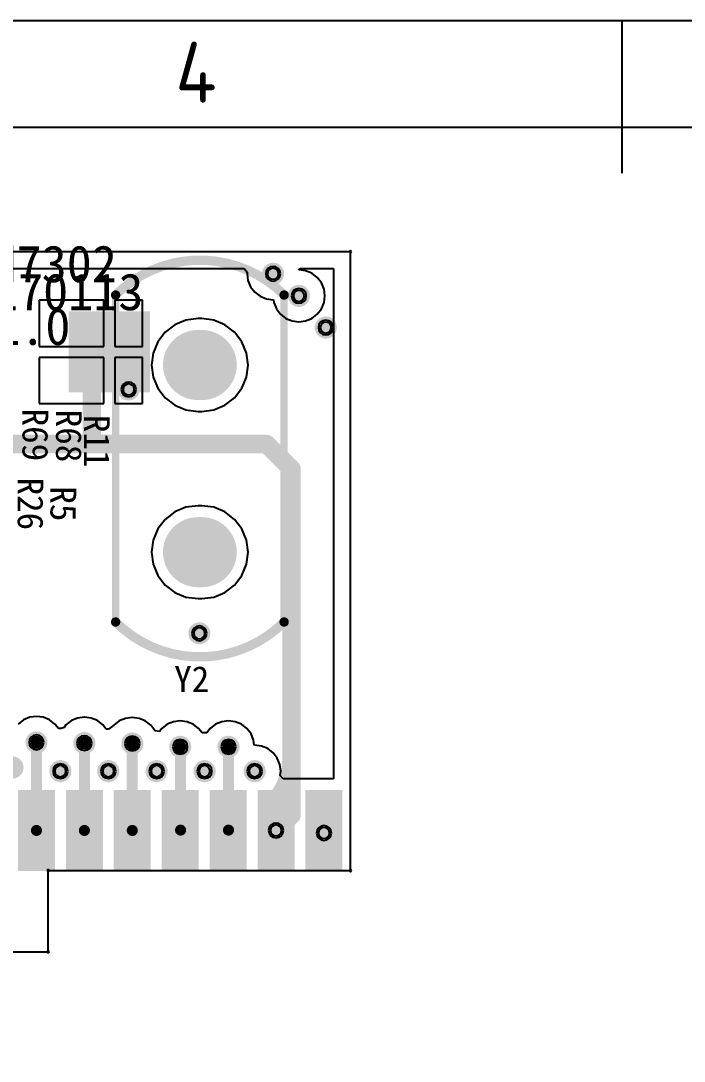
# Model space of a CAD drawing. Header units: inches. Extents: x 32166 to 66782, y 2386 to 7162.
# Drawn here: x 33224.6 to 33494.6, y 3805 to 4228.6 of the extents above; entities that cross this region are included whole.
import ezdxf
from ezdxf.enums import TextEntityAlignment as Align

# ---------------------------------------------------------------- set-up
doc = ezdxf.new("R2010")
doc.units = ezdxf.units.IN
doc.header["$LTSCALE"] = 0.64311
doc.header["$MEASUREMENT"] = 0
doc.layers.get('0').update_dxf_attribs({"linetype": 'CONTINUOUS'})
for name, color, linetype in [('KEEPOUTLAYER', 6, 'CONTINUOUS'), ('MULTILAYER', 9, 'CONTINUOUS'), ('TOPLAYER', 1, 'CONTINUOUS'), ('TOPOVERLAY', 2, 'CONTINUOUS'), ('TOPPASTE', 8, 'CONTINUOUS'), ('TOPSOLDER', 216, 'CONTINUOUS')]:
    doc.layers.add(name, color=color, linetype=linetype)
doc.styles.add('ISO Proportional', font='isocp')
doc.styles.get("Standard").update_dxf_attribs({"font": 'txt', "width": 0.8})

msp = doc.modelspace()

# ---------------------------------------------------------------- linework, layer by layer
for p, q in [((33469.16, 4228.61), (33469.16, 4166.56)), ((34728.68, 4185.17), (32209.64, 4185.17))]:
    msp.add_line(p, q)
msp.add_lwpolyline([(32166.21, 2385.86), (34772.11, 2385.86), (34772.11, 4228.61), (32166.21, 4228.61)], close=True)
at = {"layer": 'KEEPOUTLAYER'}
for p, q in [((32955.25, 4134.62), (33358.75, 4134.62)), ((33358.75, 3882.62), (33358.75, 4134.62)), ((33235.75, 3882.62), (33358.75, 3882.62)), ((33235.75, 3849.62), (33235.75, 3882.62)), ((33160.75, 3849.62), (33235.75, 3849.62))]:
    msp.add_line(p, q, dxfattribs=at)
for centre, start, end in [((33358.75, 4134.62), 0, 180), ((33358.75, 4134.62), 0, 180), ((33358.75, 4134.62), 180, 0), ((33358.75, 4134.62), 180, 0), ((33235.75, 3882.62), 0, 180), ((33235.75, 3882.62), 0, 180), ((33235.75, 3882.62), 180, 0), ((33235.75, 3882.62), 180, 0), ((33358.75, 3882.62), 0, 180), ((33358.75, 3882.62), 0, 180), ((33358.75, 3882.62), 180, 0), ((33358.75, 3882.62), 180, 0), ((33235.75, 3849.62), 0, 180), ((33235.75, 3849.62), 0, 180), ((33235.75, 3849.62), 180, 0), ((33235.75, 3849.62), 180, 0)]:
    msp.add_arc(centre, 0.375, start, end, dxfattribs=at)
at = {"layer": 'MULTILAYER', "const_width": 25.5}
for points in [[(33298.2, 4088.47), (33296.7, 4088.47)], [(33298.2, 4012.27), (33296.7, 4012.27)]]:
    msp.add_lwpolyline(points, dxfattribs=at)
at = {"layer": 'MULTILAYER', "const_width": 12.75}
for points in [[(33296.7, 4082.09, 1), (33296.7, 4094.84, 1)], [(33298.2, 4082.09, 1), (33298.2, 4094.84, 1)], [(33296.7, 4005.89, 1), (33296.7, 4018.64, 1)], [(33298.2, 4005.89, 1), (33298.2, 4018.64, 1)]]:
    msp.add_lwpolyline(points, format="xyb", close=True, dxfattribs=at)
at = {"layer": 'MULTILAYER'}
for centre, start, end in [((33327.25, 4125.62), 0, 180), ((33327.25, 4125.62), 180, 0), ((33337.75, 4116.62), 0, 180), ((33337.75, 4116.62), 180, 0), ((33348.7, 4103.73), 0, 180), ((33348.7, 4103.73), 180, 0), ((33268.45, 4078.52), 0, 180), ((33268.45, 4078.52), 180, 0), ((33297.25, 3979.23), 0, 180), ((33297.25, 3979.23), 180, 0), ((33230.95, 3934.83), 0, 180), ((33250.45, 3934.53), 0, 180), ((33269.95, 3934.38), 0, 180), ((33289.45, 3933.02), 0, 180), ((33309.1, 3933.02), 0, 180), ((33230.95, 3934.83), 180, 0), ((33250.45, 3934.53), 180, 0), ((33269.95, 3934.38), 180, 0), ((33289.45, 3933.02), 180, 0), ((33309.1, 3933.02), 180, 0), ((33240.7, 3923.12), 0, 180), ((33240.7, 3923.12), 180, 0), ((33260.2, 3923.12), 0, 180), ((33260.2, 3923.12), 180, 0), ((33279.85, 3923.12), 0, 180), ((33279.85, 3923.12), 180, 0), ((33299.35, 3923.12), 0, 180), ((33299.35, 3923.12), 180, 0), ((33319.75, 3923.12), 0, 180), ((33319.75, 3923.12), 180, 0), ((33328.45, 3898.98), 0, 180), ((33328.45, 3898.98), 180, 0), ((33347.95, 3897.93), 0, 180), ((33347.95, 3897.93), 180, 0)]:
    msp.add_arc(centre, 2.25, start, end, dxfattribs=at)
at = {"layer": 'TOPLAYER'}
for p, q in [((33184.51, 4127.74), (33315.49, 4127.74)), ((33315.49, 4127.74), (33316.75, 4126.31)), ((33316.75, 4126.31), (33316.66, 4125.62)), ((33316.66, 4125.62), (33317.02, 4122.88)), ((33337.75, 4127.33), (33338.11, 4127.74)), ((33337.75, 4127.22), (33337.75, 4127.33)), ((33340.49, 4126.85), (33337.75, 4127.22)), ((33338.11, 4127.74), (33351.87, 4127.74)), ((33343.05, 4125.8), (33340.49, 4126.85)), ((33345.24, 4124.11), (33343.05, 4125.8)), ((33351.87, 4127.74), (33351.87, 3919.98)), ((33317.02, 4122.88), (33318.08, 4120.33)), ((33346.92, 4121.92), (33345.24, 4124.11)), ((33347.98, 4119.37), (33346.92, 4121.92)), ((33318.08, 4120.33), (33319.76, 4118.14)), ((33319.76, 4118.14), (33321.95, 4116.45)), ((33348.34, 4116.62), (33347.98, 4119.37)), ((33258.33, 4114.82), (33232.08, 4114.82)), ((33232.08, 4114.82), (33232.08, 4096.07)), ((33258.33, 4096.07), (33258.33, 4114.82)), ((33274.08, 4114.82), (33262.83, 4114.82)), ((33262.83, 4114.82), (33262.83, 4096.07)), ((33274.08, 4096.07), (33274.08, 4114.82)), ((33321.95, 4116.45), (33324.51, 4115.39)), ((33324.51, 4115.39), (33327.25, 4115.03)), ((33327.25, 4115.03), (33327.37, 4115.05)), ((33327.37, 4115.05), (33327.52, 4113.88)), ((33327.52, 4113.88), (33328.58, 4111.33)), ((33346.92, 4111.33), (33347.98, 4113.88)), ((33347.98, 4113.88), (33348.34, 4116.62)), ((33328.58, 4111.33), (33330.26, 4109.14)), ((33330.26, 4109.14), (33332.46, 4107.45)), ((33343.05, 4107.45), (33345.24, 4109.14)), ((33345.24, 4109.14), (33346.92, 4111.33)), ((33287.24, 4104.85), (33283.33, 4101.84)), ((33291.8, 4106.74), (33287.24, 4104.85)), ((33296.7, 4107.38), (33291.8, 4106.74)), ((33298.2, 4107.38), (33296.7, 4107.38)), ((33303.09, 4106.74), (33298.2, 4107.38)), ((33307.65, 4104.85), (33303.09, 4106.74)), ((33311.57, 4101.84), (33307.65, 4104.85)), ((33332.46, 4107.45), (33335.01, 4106.4)), ((33335.01, 4106.4), (33337.75, 4106.03)), ((33337.75, 4106.03), (33340.49, 4106.4)), ((33340.49, 4106.4), (33343.05, 4107.45)), ((33283.33, 4101.84), (33280.32, 4097.92)), ((33314.58, 4097.92), (33311.57, 4101.84)), ((33232.08, 4096.07), (33258.33, 4096.07)), ((33262.83, 4096.07), (33274.08, 4096.07)), ((33280.32, 4097.92), (33278.43, 4093.36)), ((33316.47, 4093.36), (33314.58, 4097.92)), ((33278.43, 4093.36), (33277.79, 4088.47)), ((33317.11, 4088.47), (33316.47, 4093.36)), ((33258.33, 4091.58), (33232.08, 4091.58)), ((33232.08, 4091.58), (33232.08, 4072.83)), ((33258.33, 4072.83), (33258.33, 4091.58)), ((33274.08, 4091.58), (33262.83, 4091.58)), ((33262.83, 4091.58), (33262.83, 4072.83)), ((33274.08, 4072.83), (33274.08, 4091.58)), ((33277.79, 4088.47), (33278.43, 4083.57)), ((33316.47, 4083.57), (33317.11, 4088.47)), ((33278.43, 4083.57), (33280.32, 4079.01)), ((33314.58, 4079.01), (33316.47, 4083.57)), ((33280.32, 4079.01), (33283.33, 4075.1)), ((33311.57, 4075.1), (33314.58, 4079.01)), ((33283.33, 4075.1), (33287.24, 4072.09)), ((33307.65, 4072.09), (33311.57, 4075.1)), ((33232.08, 4072.83), (33258.33, 4072.83)), ((33262.83, 4072.83), (33274.08, 4072.83)), ((33287.24, 4072.09), (33291.8, 4070.2)), ((33303.09, 4070.2), (33307.65, 4072.09)), ((33291.8, 4070.2), (33296.7, 4069.56)), ((33296.7, 4069.56), (33298.2, 4069.56)), ((33298.2, 4069.56), (33303.09, 4070.2)), ((33287.24, 4028.65), (33283.33, 4025.64)), ((33291.8, 4030.54), (33287.24, 4028.65)), ((33296.7, 4031.18), (33291.8, 4030.54)), ((33298.2, 4031.18), (33296.7, 4031.18)), ((33303.09, 4030.54), (33298.2, 4031.18)), ((33307.65, 4028.65), (33303.09, 4030.54)), ((33311.57, 4025.64), (33307.65, 4028.65)), ((33283.33, 4025.64), (33280.32, 4021.72)), ((33314.58, 4021.72), (33311.57, 4025.64)), ((33280.32, 4021.72), (33278.43, 4017.16)), ((33316.47, 4017.16), (33314.58, 4021.72)), ((33278.43, 4017.16), (33277.79, 4012.27)), ((33317.11, 4012.27), (33316.47, 4017.16)), ((33277.79, 4012.27), (33278.43, 4007.37)), ((33316.47, 4007.37), (33317.11, 4012.27)), ((33278.43, 4007.37), (33280.32, 4002.81)), ((33314.58, 4002.81), (33316.47, 4007.37)), ((33280.32, 4002.81), (33283.33, 3998.9)), ((33311.57, 3998.9), (33314.58, 4002.81)), ((33283.33, 3998.9), (33287.24, 3995.89)), ((33307.65, 3995.89), (33311.57, 3998.9)), ((33287.24, 3995.89), (33291.8, 3994)), ((33303.09, 3994), (33307.65, 3995.89)), ((33291.8, 3994), (33296.7, 3993.36)), ((33296.7, 3993.36), (33298.2, 3993.36)), ((33298.2, 3993.36), (33303.09, 3994)), ((33225.66, 3944), (33223.46, 3942.31)), ((33228.21, 3945.05), (33225.66, 3944)), ((33230.95, 3945.42), (33228.21, 3945.05)), ((33233.69, 3945.05), (33230.95, 3945.42)), ((33236.25, 3944), (33233.69, 3945.05)), ((33238.44, 3942.31), (33236.25, 3944)), ((33245.16, 3943.7), (33242.96, 3942.01)), ((33247.71, 3944.75), (33245.16, 3943.7)), ((33250.45, 3945.12), (33247.71, 3944.75)), ((33253.19, 3944.75), (33250.45, 3945.12)), ((33255.75, 3943.7), (33253.19, 3944.75)), ((33257.94, 3942.01), (33255.75, 3943.7)), ((33264.66, 3943.55), (33262.46, 3941.86)), ((33267.21, 3944.6), (33264.66, 3943.55)), ((33269.95, 3944.97), (33267.21, 3944.6)), ((33272.69, 3944.6), (33269.95, 3944.97)), ((33275.25, 3943.55), (33272.69, 3944.6)), ((33277.44, 3941.86), (33275.25, 3943.55)), ((33289.45, 3943.62), (33286.71, 3943.25)), ((33292.19, 3943.25), (33289.45, 3943.62)), ((33309.1, 3943.62), (33306.36, 3943.25)), ((33311.84, 3943.25), (33309.1, 3943.62)), ((33239.86, 3940.46), (33238.44, 3942.31)), ((33240.94, 3940.46), (33239.86, 3940.46)), ((33242.16, 3940.96), (33240.94, 3940.46)), ((33242.96, 3942.01), (33242.16, 3940.96)), ((33259.31, 3940.23), (33257.94, 3942.01)), ((33260.2, 3940.23), (33259.31, 3940.23)), ((33262.46, 3941.86), (33260.2, 3940.23)), ((33262.46, 3941.86), (33262.46, 3941.86)), ((33262.46, 3941.86), (33262.46, 3941.86)), ((33279.12, 3939.67), (33277.44, 3941.86)), ((33279.16, 3939.57), (33279.12, 3939.67)), ((33281.05, 3939.33), (33279.16, 3939.57)), ((33281.96, 3940.51), (33281.05, 3939.33)), ((33284.16, 3942.2), (33281.96, 3940.51)), ((33286.71, 3943.25), (33284.16, 3942.2)), ((33294.75, 3942.2), (33292.19, 3943.25)), ((33296.94, 3940.51), (33294.75, 3942.2)), ((33298.32, 3938.71), (33296.94, 3940.51)), ((33301.61, 3940.51), (33300.23, 3938.71)), ((33303.81, 3942.2), (33301.61, 3940.51)), ((33306.36, 3943.25), (33303.81, 3942.2)), ((33314.4, 3942.2), (33311.84, 3943.25)), ((33316.59, 3940.51), (33314.4, 3942.2)), ((33318.27, 3938.32), (33316.59, 3940.51)), ((33300.23, 3938.71), (33298.32, 3938.71)), ((33319.33, 3935.77), (33318.27, 3938.32)), ((33319.58, 3933.84), (33319.33, 3935.77)), ((33319.75, 3933.72), (33319.58, 3933.84)), ((33322.49, 3933.35), (33319.75, 3933.72)), ((33325.05, 3932.3), (33322.49, 3933.35)), ((33327.24, 3930.61), (33325.05, 3932.3)), ((33328.92, 3928.42), (33327.24, 3930.61)), ((33329.98, 3925.87), (33328.92, 3928.42)), ((33330.34, 3923.12), (33329.98, 3925.87)), ((33330.11, 3921.41), (33330.34, 3923.12)), ((33331.37, 3919.98), (33330.11, 3921.41)), ((33351.87, 3919.98), (33331.37, 3919.98))]:
    msp.add_line(p, q, dxfattribs=at)
for points, const_width in [([(33325, 4125.62, 1), (33329.5, 4125.62, 1)], 4.5), ([(33335.5, 4116.62, 1), (33340, 4116.62, 1)], 4.5), ([(33346.45, 4103.73, 1), (33350.95, 4103.73, 1)], 4.5), ([(33296.7, 4082.09, 1), (33296.7, 4094.84, 1)], 12.75), ([(33298.2, 4082.09, 1), (33298.2, 4094.84, 1)], 12.75), ([(33251.58, 4086.7, 1), (33255.32, 4086.7, 1)], 3.75), ([(33266.2, 4078.52, 1), (33270.7, 4078.52, 1)], 4.5), ([(33251.58, 4056.32, 1), (33255.32, 4056.32, 1)], 3.75), ([(33251.58, 4056.32, 1), (33255.32, 4056.32, 1)], 3.75), ([(33251.58, 4056.32, 1), (33255.32, 4056.32, 1)], 3.75), ([(33322.68, 4056.32, 1), (33326.43, 4056.32, 1)], 3.75), ([(33322.68, 4056.32, 1), (33326.43, 4056.32, 1)], 3.75), ([(33332.88, 4046.13, 1), (33336.63, 4046.13, 1)], 3.75), ([(33332.88, 4046.13, 1), (33336.63, 4046.13, 1)], 3.75), ([(33296.7, 4005.89, 1), (33296.7, 4018.64, 1)], 12.75), ([(33298.2, 4005.89, 1), (33298.2, 4018.64, 1)], 12.75), ([(33295, 3979.23, 1), (33299.5, 3979.23, 1)], 4.5), ([(33228.7, 3934.83, 1), (33233.2, 3934.83, 1)], 4.5), ([(33229.83, 3934.83, 1), (33232.08, 3934.83, 1)], 2.25), ([(33248.2, 3934.53, 1), (33252.7, 3934.53, 1)], 4.5), ([(33249.33, 3934.53, 1), (33251.58, 3934.53, 1)], 2.25), ([(33267.7, 3934.38, 1), (33272.2, 3934.38, 1)], 4.5), ([(33268.83, 3934.38, 1), (33271.08, 3934.38, 1)], 2.25), ([(33287.2, 3933.02, 1), (33291.7, 3933.02, 1)], 4.5), ([(33288.33, 3933.02, 1), (33290.58, 3933.02, 1)], 2.25), ([(33288.48, 3932.88, 1), (33290.73, 3932.88, 1)], 2.25), ([(33288.48, 3932.88, 1), (33290.73, 3932.88, 1)], 2.25), ([(33306.85, 3933.02, 1), (33311.35, 3933.02, 1)], 4.5), ([(33307.98, 3933.02, 1), (33310.23, 3933.02, 1)], 2.25), ([(33332.88, 3928.62, 1), (33336.63, 3928.62, 1)], 3.75), ([(33218.95, 3924.62, 1), (33223.45, 3924.62, 1)], 4.5), ([(33238.45, 3923.12, 1), (33242.95, 3923.12, 1)], 4.5), ([(33257.95, 3923.12, 1), (33262.45, 3923.12, 1)], 4.5), ([(33277.6, 3923.12, 1), (33282.1, 3923.12, 1)], 4.5), ([(33297.1, 3923.12, 1), (33301.6, 3923.12, 1)], 4.5), ([(33317.5, 3923.12, 1), (33322, 3923.12, 1)], 4.5), ([(33332.88, 3910.51, 1), (33336.63, 3910.51, 1)], 3.75), ([(33324.98, 3909.57, 1), (33328.73, 3909.57, 1)], 3.75), ([(33330.29, 3904.26, 1), (33334.04, 3904.26, 1)], 3.75), ([(33332.88, 3905.27, 1), (33336.63, 3905.27, 1)], 3.75), ([(33332.88, 3905.27, 1), (33336.63, 3905.27, 1)], 3.75), ([(33229.83, 3898.98, 1), (33232.08, 3898.98, 1)], 2.25), ([(33249.33, 3898.98, 1), (33251.58, 3898.98, 1)], 2.25), ([(33268.83, 3898.98, 1), (33271.08, 3898.98, 1)], 2.25), ([(33288.48, 3899.12, 1), (33290.73, 3899.12, 1)], 2.25), ([(33307.98, 3899.12, 1), (33310.23, 3899.12, 1)], 2.25), ([(33326.2, 3898.98, 1), (33330.7, 3898.98, 1)], 4.5), ([(33326.58, 3898.98, 1), (33330.33, 3898.98, 1)], 3.75), ([(33345.7, 3897.93, 1), (33350.2, 3897.93, 1)], 4.5), ([(33346.45, 3898.98, 1), (33349.45, 3898.98, 1)], 3), ([(33346.45, 3897.93, 1), (33349.45, 3897.93, 1)], 3)]:
    msp.add_lwpolyline(points, format="xyb", close=True, dxfattribs=dict(at, const_width=const_width))
for points, const_width in [([(33298.2, 4088.47), (33296.7, 4088.47)], 25.5), ([(33253.45, 4056.32), (33253.45, 4086.7)], 7.5), ([(33169.45, 4056.32), (33253.45, 4056.32)], 7.5), ([(33253.45, 4056.32), (33324.55, 4056.32)], 7.5), ([(33324.55, 4056.32), (33334.75, 4046.13)], 7.5), ([(33334.75, 3905.27), (33334.75, 4046.13)], 7.5), ([(33298.2, 4012.27), (33296.7, 4012.27)], 25.5), ([(33230.95, 3898.98), (33230.95, 3934.83)], 4.5), ([(33250.45, 3898.98), (33250.45, 3934.53)], 4.5), ([(33269.95, 3898.98), (33269.95, 3934.38)], 4.5), ([(33289.45, 3933.02), (33289.6, 3932.88)], 4.5), ([(33289.6, 3899.12), (33289.6, 3932.88)], 4.5), ([(33309.1, 3899.12), (33309.1, 3933.02)], 4.5), ([(33328.45, 3898.98), (33334.75, 3905.27)], 7.5), ([(33347.95, 3897.93), (33347.95, 3898.98)], 6)]:
    msp.add_lwpolyline(points, dxfattribs=dict(at, const_width=const_width))
at = {"layer": 'TOPLAYER', "const_width": 7.5}
for points in [[(33334.75, 3928.62, -0.198912), (33326.86, 3909.57)], [(33334.75, 3910.51, -0.198912), (33332.16, 3904.26)]]:
    msp.add_lwpolyline(points, format="xyb", dxfattribs=at)
at = {"layer": 'TOPLAYER'}
for points in [[(33275.58, 4108.83), (33245.58, 4108.83), (33275.58, 4078.82), (33245.58, 4078.82)], [(33236.95, 3883.97), (33236.95, 3913.98), (33224.95, 3883.97), (33224.95, 3913.98)], [(33256.45, 3883.97), (33256.45, 3913.98), (33244.45, 3883.97), (33244.45, 3913.98)], [(33275.95, 3883.97), (33275.95, 3913.98), (33263.95, 3883.97), (33263.95, 3913.98)], [(33295.45, 3883.97), (33295.45, 3913.98), (33283.45, 3883.97), (33283.45, 3913.98)], [(33314.95, 3883.97), (33314.95, 3913.98), (33302.95, 3883.97), (33302.95, 3913.98)], [(33334.45, 3883.97), (33334.45, 3913.98), (33322.45, 3883.97), (33322.45, 3913.98)], [(33353.95, 3883.97), (33353.95, 3913.98), (33341.95, 3883.97), (33341.95, 3913.98)]]:
    msp.add_solid(points, dxfattribs=at)
at = {"layer": 'TOPOVERLAY', "const_width": 3.81}
for points in [[(33263.16, 4116.97, -0.414214), (33331.74, 4116.97)], [(33331.74, 3983.84, -0.414214), (33263.16, 3983.84)]]:
    msp.add_lwpolyline(points, format="xyb", dxfattribs=at)
at = {"layer": 'TOPOVERLAY'}
for points, const_width in [([(33263.16, 4116.02, 1), (33263.16, 4117.92, 1)], 1.91), ([(33263.16, 4116.22, 1), (33263.16, 4117.72, 1)], 1.5), ([(33331.74, 4116.02, 1), (33331.74, 4117.92, 1)], 1.91), ([(33331.74, 4116.22, 1), (33331.74, 4117.72, 1)], 1.5), ([(33263.16, 3982.89, 1), (33263.16, 3984.8, 1)], 1.91), ([(33263.16, 3983.09, 1), (33263.16, 3984.59, 1)], 1.5), ([(33331.74, 3982.89, 1), (33331.74, 3984.8, 1)], 1.91), ([(33331.74, 3983.09, 1), (33331.74, 3984.59, 1)], 1.5)]:
    msp.add_lwpolyline(points, format="xyb", close=True, dxfattribs=dict(at, const_width=const_width))
at = {"layer": 'TOPOVERLAY', "const_width": 3}
for points in [[(33263.16, 3983.84), (33263.16, 4116.97)], [(33331.74, 3983.84), (33331.74, 4116.97)]]:
    msp.add_lwpolyline(points, dxfattribs=at)
at = {"layer": 'TOPPASTE'}
for points in [[(33275.58, 4108.83), (33245.58, 4108.83), (33275.58, 4078.82), (33245.58, 4078.82)], [(33236.95, 3883.97), (33236.95, 3913.98), (33224.95, 3883.97), (33224.95, 3913.98)], [(33256.45, 3883.97), (33256.45, 3913.98), (33244.45, 3883.97), (33244.45, 3913.98)], [(33275.95, 3883.97), (33275.95, 3913.98), (33263.95, 3883.97), (33263.95, 3913.98)], [(33295.45, 3883.97), (33295.45, 3913.98), (33283.45, 3883.97), (33283.45, 3913.98)], [(33314.95, 3883.97), (33314.95, 3913.98), (33302.95, 3883.97), (33302.95, 3913.98)], [(33334.45, 3883.97), (33334.45, 3913.98), (33322.45, 3883.97), (33322.45, 3913.98)], [(33353.95, 3883.97), (33353.95, 3913.98), (33341.95, 3883.97), (33341.95, 3913.98)]]:
    msp.add_solid(points, dxfattribs=at)
at = {"layer": 'TOPSOLDER', "const_width": 28.55}
for points in [[(33298.2, 4088.47), (33296.7, 4088.47)], [(33298.2, 4012.27), (33296.7, 4012.27)]]:
    msp.add_lwpolyline(points, dxfattribs=at)
at = {"layer": 'TOPSOLDER', "const_width": 14.27}
for points in [[(33296.7, 4081.33, 1), (33296.7, 4095.6, 1)], [(33298.2, 4081.33, 1), (33298.2, 4095.6, 1)], [(33296.7, 4005.13, 1), (33296.7, 4019.4, 1)], [(33298.2, 4005.13, 1), (33298.2, 4019.4, 1)]]:
    msp.add_lwpolyline(points, format="xyb", close=True, dxfattribs=at)
at = {"layer": 'TOPSOLDER'}
for centre, start, end in [((33327.25, 4125.62), 0, 180), ((33327.25, 4125.62), 180, 0), ((33337.75, 4116.62), 0, 180), ((33337.75, 4116.62), 180, 0), ((33348.7, 4103.73), 0, 180), ((33348.7, 4103.73), 180, 0), ((33268.45, 4078.52), 0, 180), ((33268.45, 4078.52), 180, 0), ((33297.25, 3979.23), 0, 180), ((33297.25, 3979.23), 180, 0), ((33230.95, 3934.83), 0, 180), ((33250.45, 3934.53), 0, 180), ((33269.95, 3934.38), 0, 180), ((33289.45, 3933.02), 0, 180), ((33309.1, 3933.02), 0, 180), ((33230.95, 3934.83), 180, 0), ((33250.45, 3934.53), 180, 0), ((33269.95, 3934.38), 180, 0), ((33289.45, 3933.02), 180, 0), ((33309.1, 3933.02), 180, 0), ((33240.7, 3923.12), 0, 180), ((33240.7, 3923.12), 180, 0), ((33260.2, 3923.12), 0, 180), ((33260.2, 3923.12), 180, 0), ((33279.85, 3923.12), 0, 180), ((33279.85, 3923.12), 180, 0), ((33299.35, 3923.12), 0, 180), ((33299.35, 3923.12), 180, 0), ((33319.75, 3923.12), 0, 180), ((33319.75, 3923.12), 180, 0), ((33328.45, 3898.98), 0, 180), ((33328.45, 3898.98), 180, 0), ((33347.95, 3897.93), 0, 180), ((33347.95, 3897.93), 180, 0)]:
    msp.add_arc(centre, 3.01, start, end, dxfattribs=at)
for points in [[(33277.1, 4110.35), (33244.05, 4110.35), (33277.1, 4077.3), (33244.05, 4077.3)], [(33238.47, 3882.45), (33238.47, 3915.5), (33223.43, 3882.45), (33223.43, 3915.5)], [(33257.97, 3882.45), (33257.97, 3915.5), (33242.93, 3882.45), (33242.93, 3915.5)], [(33277.47, 3882.45), (33277.47, 3915.5), (33262.43, 3882.45), (33262.43, 3915.5)], [(33296.97, 3882.45), (33296.97, 3915.5), (33281.93, 3882.45), (33281.93, 3915.5)], [(33316.47, 3882.45), (33316.47, 3915.5), (33301.43, 3882.45), (33301.43, 3915.5)], [(33335.97, 3882.45), (33335.97, 3915.5), (33320.93, 3882.45), (33320.93, 3915.5)], [(33355.47, 3882.45), (33355.47, 3915.5), (33340.43, 3882.45), (33340.43, 3915.5)]]:
    msp.add_solid(points, dxfattribs=at)

# ---------------------------------------------------------------- texts
at = {"style": 'ISO Proportional'}
msp.add_text('4', height=24.82, dxfattribs=at).set_placement((33295.89, 4207.7), align=Align.MIDDLE)
at = {"layer": 'TOPOVERLAY'}
for s, height, rotation, p in [('RN7302', 15, 360, (33202.45, 4122.18)), ('20170113', 15, 360, (33192.85, 4110.78)), ('V1.0', 15, 360, (33203.95, 4096.67)), ('R69', 10.5, 270, (33225.25, 4070.73)), ('R68', 10.5, 270, (33238.9, 4070.28)), ('R11', 10.5, 270, (33250.3, 4068.18)), ('R26', 10.5, 270, (33223.3, 4042.67)), ('R5', 10.5, 270, (33236.65, 4039.07)), ('Y2', 10.5, 360, (33286.98, 3955.38))]:
    msp.add_text(s, height=height, rotation=rotation, dxfattribs=at).set_placement(p)

doc.saveas('drawing.dxf')
